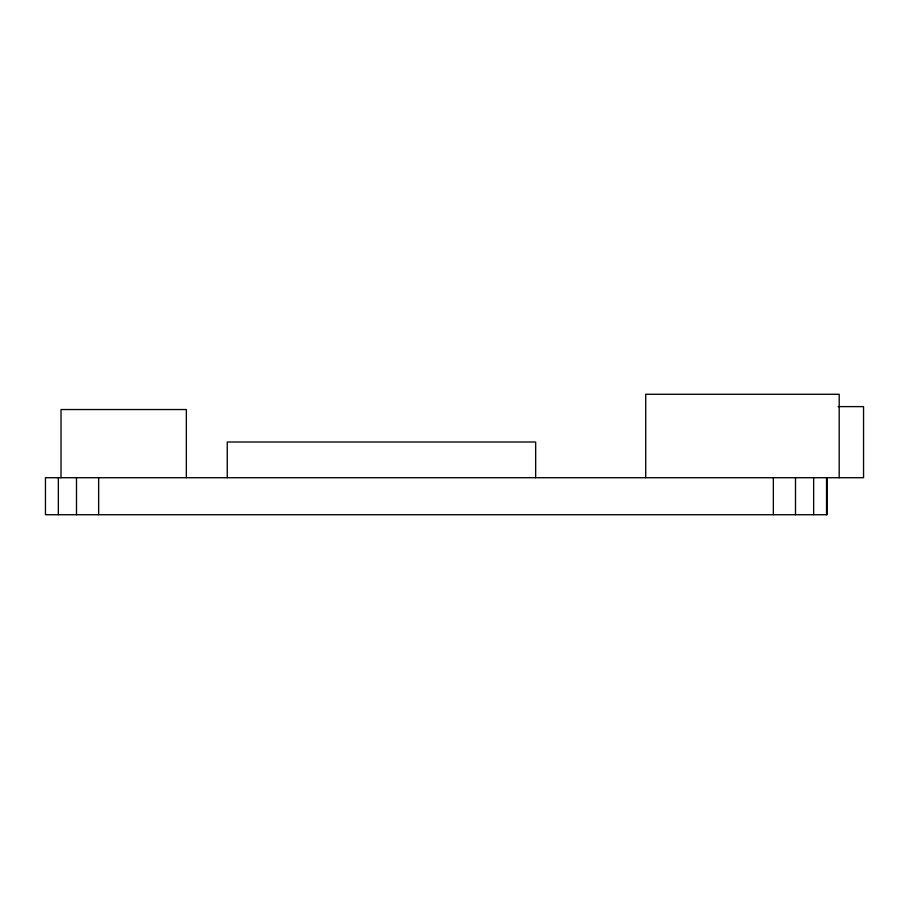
<?xml version="1.0" encoding="UTF-8"?>
<svg xmlns="http://www.w3.org/2000/svg" width="909" height="909" viewBox="0 0 909 909"><rect width="100%" height="100%" fill="white"/><g stroke="black" fill="none" stroke-linecap="round" stroke-linejoin="round"><path stroke-width="1.36" d="M838.155 406.618L863.55 406.618L863.55 477.714L45.45 477.714L45.45 514.721L827.065 514.721L827.065 477.714M839.2 477.714L839.2 394.279L645.72 394.279L645.72 477.714M826.542 477.714L826.542 514.721M813.646 477.714L813.646 514.721M795.5 477.714L795.5 514.721M773.343 477.714L773.343 514.721M535.662 477.714L535.662 442.001L227.25 442.001L227.25 477.714M186.345 477.714L186.345 409.539L61.028 409.539L61.028 477.714M98.649 477.714L98.649 514.721M76.492 477.714L76.492 514.721M58.346 477.714L58.346 514.721"/></g></svg>
